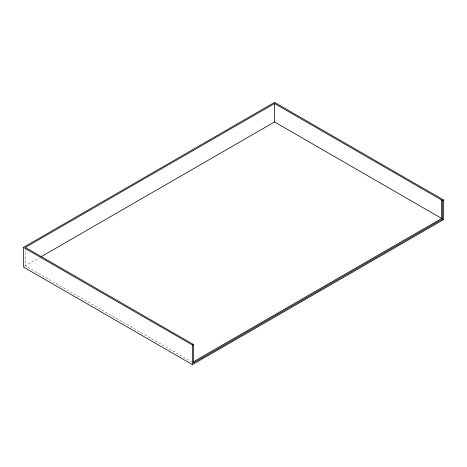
<?xml version="1.0" encoding="UTF-8"?>
<svg xmlns="http://www.w3.org/2000/svg" width="467" height="467" viewBox="0 0 467 467"><rect width="100%" height="100%" fill="white"/><g stroke="black" fill="none" stroke-linecap="round" stroke-linejoin="round"><path stroke-width="0.35" stroke-dasharray="2.33 1.75" d="M24.611 266.248L39.222 257.813M192.457 362.31L25.341 265.822L25.341 249.541"/><path stroke-width="0.7" d="M23.35 247.417L274.543 102.39L443.65 200.022L443.65 219.583L192.457 364.61L23.35 266.978L23.35 247.417L192.457 345.049L193.455 344.471L193.455 362.882L442.652 219.011L442.652 200.6L274.543 103.54L25.341 247.417L193.455 344.471M41.114 256.722L274.543 121.951L442.652 219.011M442.652 200.6L443.65 200.022M193.087 361.943L441.659 218.433L441.659 200.022M274.543 103.54L274.543 121.951M192.457 345.049L192.457 364.61"/></g></svg>
